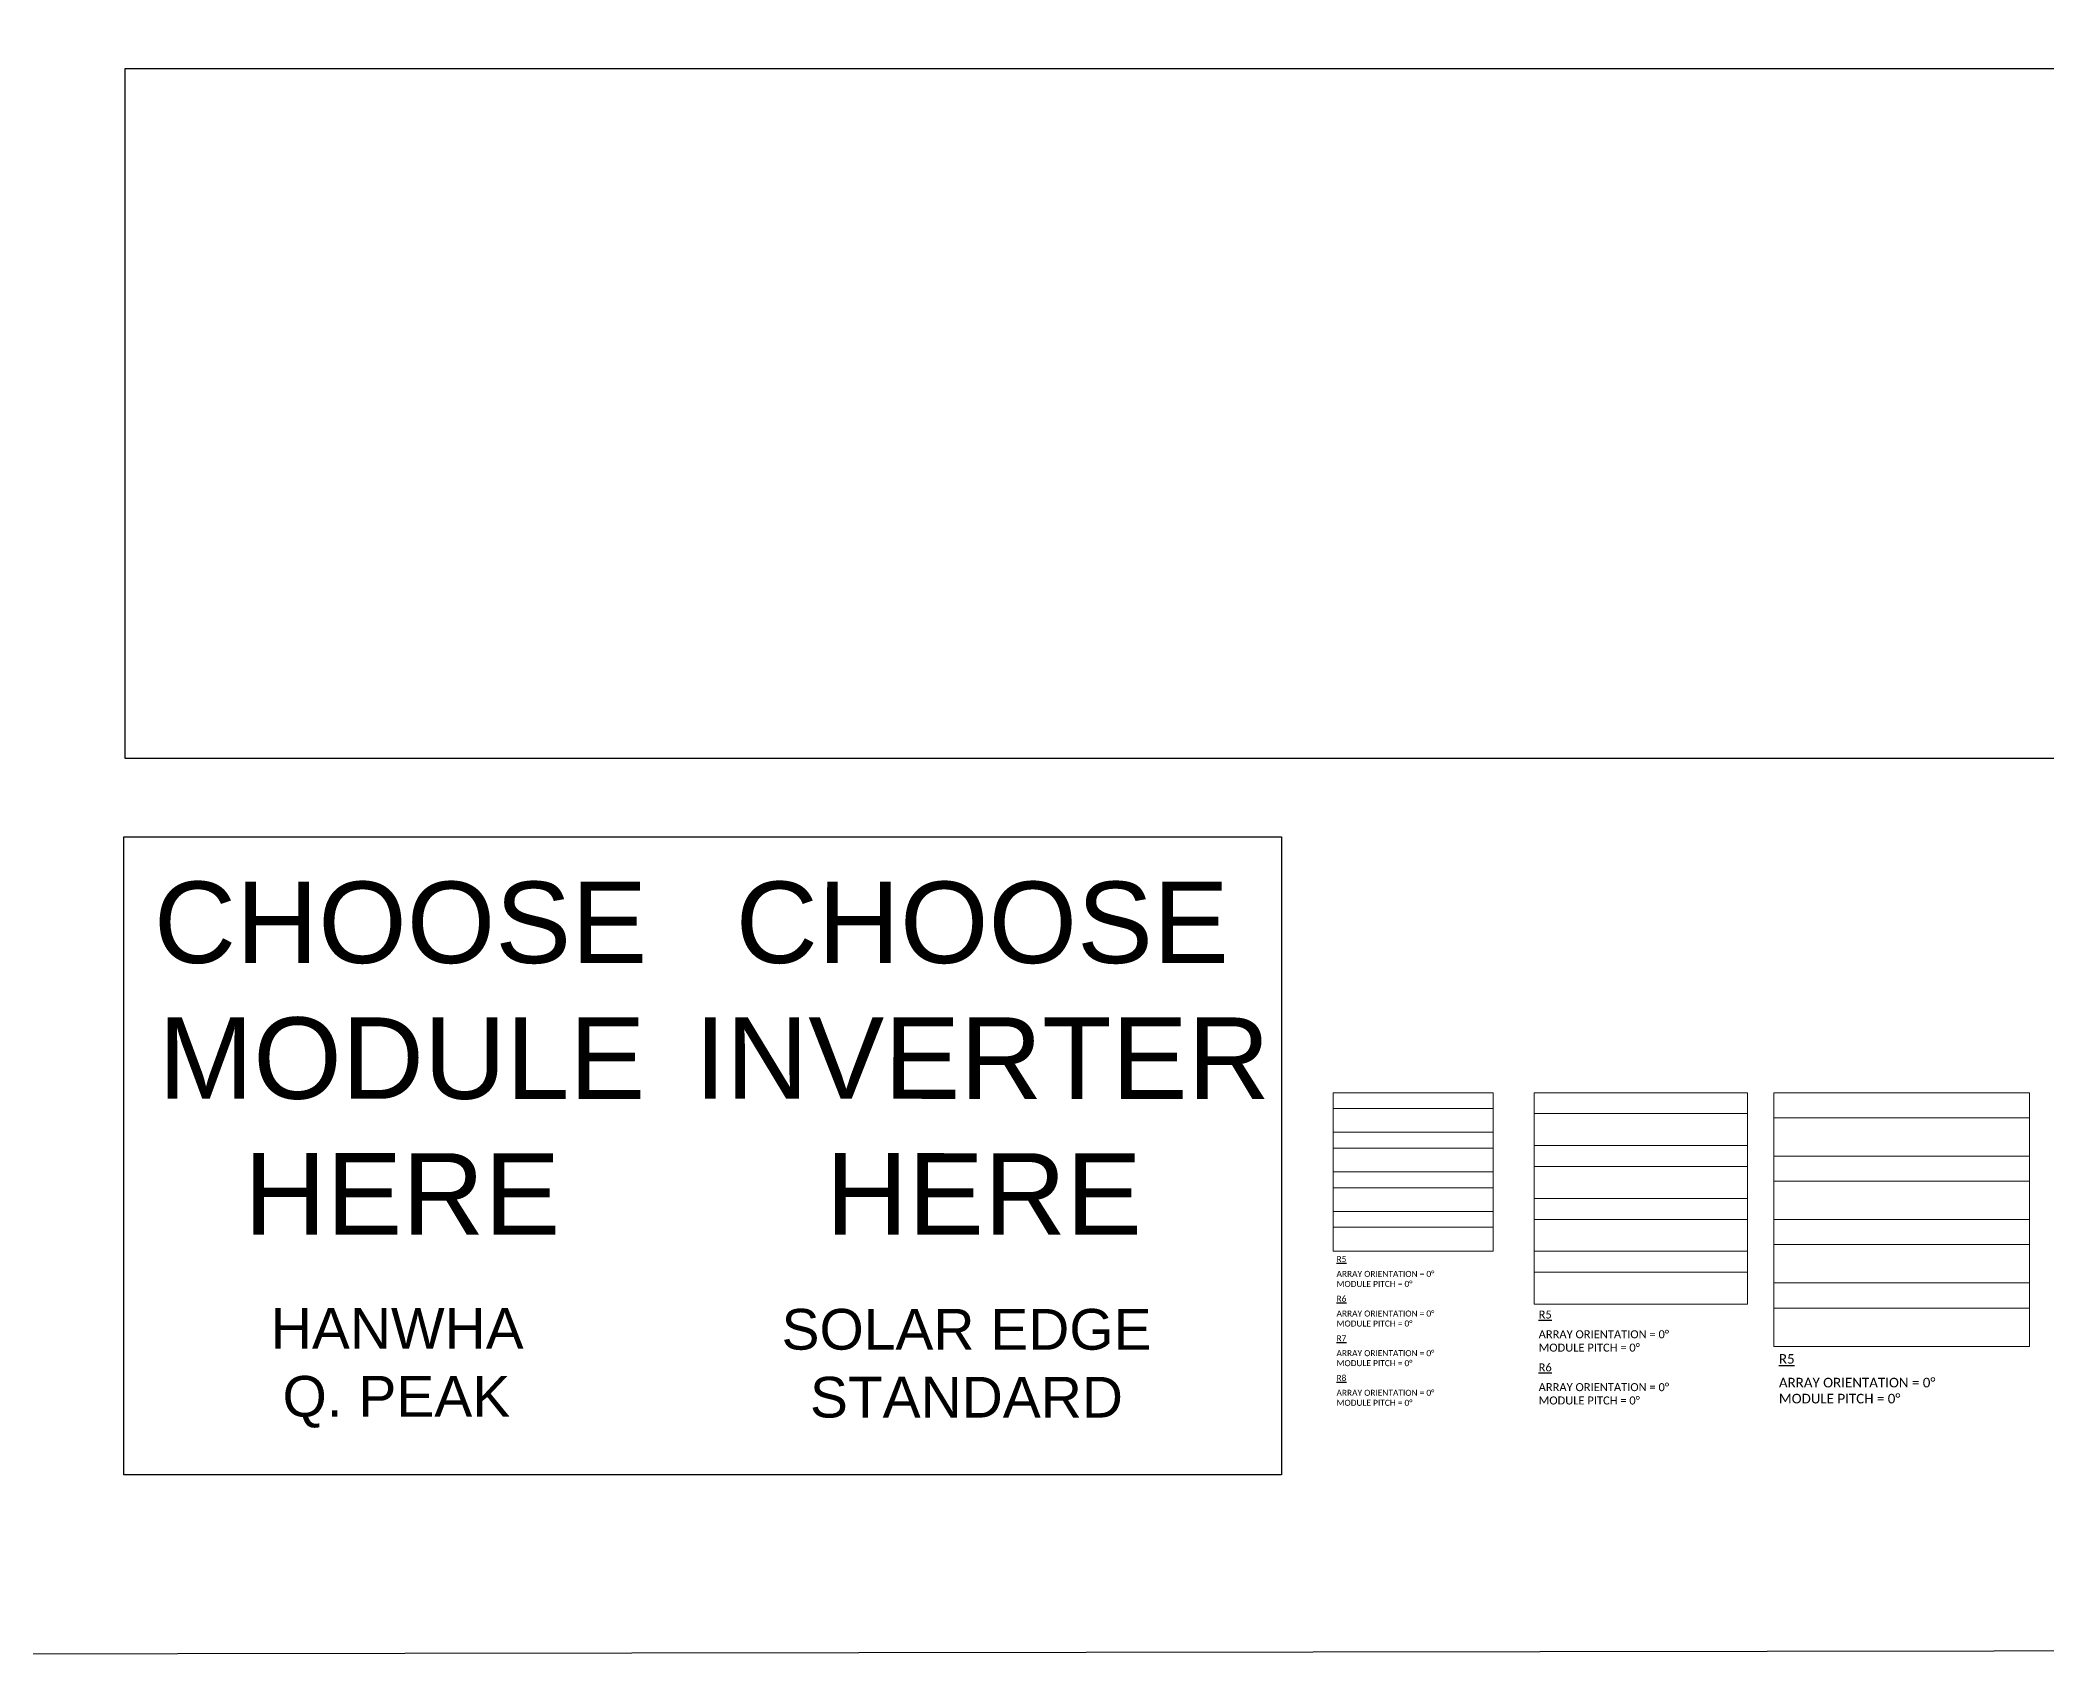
# Model space of a CAD drawing. Header units: feet. Extents: x -13431 to 20448, y 10370 to 29871.
# Drawn here: x 3925 to 4501, y 16778 to 17241 of the extents above; entities that cross this region are included whole.
import ezdxf

# ---------------------------------------------------------------- set-up
doc = ezdxf.new("R2010")
doc.units = ezdxf.units.FT
doc.header["$MEASUREMENT"] = 0
doc.layers.add('LOCKED (NO PRINT)', color=7, linetype='Continuous', plot=False)
doc.styles.get("Standard").update_dxf_attribs({"font": 'calibri.ttf'})
doc.styles.add('TITLE BBLOCK TEXT', font='ARIALUNI.TTF')

# ---------------------------------------------------------------- blocks, each defined once
blk = doc.blocks.new('*T90')
at = {"layer": 'Defpoints', "color": 8, "linetype": 'ByBlock', "lineweight": 0, "transparency": 16777216}
for p, q in [((0, 0), (73.47, 0)), ((0, 0), (0, -72.85)), ((73.47, 0), (73.47, -72.85)), ((0, -7.22), (73.47, -7.22)), ((0, -18.21), (73.47, -18.21)), ((0, -25.43), (73.47, -25.43)), ((0, -36.42), (73.47, -36.42)), ((0, -43.64), (73.47, -43.64)), ((0, -54.64), (73.47, -54.64)), ((0, -61.86), (73.47, -61.86)), ((0, -72.85), (73.47, -72.85))]:
    blk.add_line(p, q, dxfattribs=at)
at = {"color": 0, "transparency": 16777216, "char_height": 2.7572, "width": 70.4912, "attachment_point": 4}
for s, insert in [('{\\fCalibri|b0|i0|c0;\\L', (1.49, -3.61)), ('{\\fCalibri|b0|i0|c0;', (1.49, -12.72)), ('{\\fCalibri|b0|i0|c0;\\L', (1.49, -21.82)), ('{\\fCalibri|b0|i0|c0;', (1.49, -30.93)), ('{\\fCalibri|b0|i0|c0;\\L', (1.49, -40.03)), ('{\\fCalibri|b0|i0|c0;', (1.49, -49.14)), ('{\\fCalibri|b0|i0|c0;\\L', (1.49, -58.25)), ('{\\fCalibri|b0|i0|c0;', (1.49, -67.35))]:
    blk.add_mtext(s, dxfattribs=dict(at, insert=insert))
blk = doc.blocks.new('*T91')
at = {"layer": 'Defpoints', "color": 8, "linetype": 'ByBlock', "lineweight": 0, "transparency": 16777216}
for p, q in [((0, 0), (61.22, 0)), ((0, 0), (0, -60.71)), ((61.22, 0), (61.22, -60.71)), ((0, -6.02), (61.22, -6.02)), ((0, -15.18), (61.22, -15.18)), ((0, -21.19), (61.22, -21.19)), ((0, -30.35), (61.22, -30.35)), ((0, -36.37), (61.22, -36.37)), ((0, -45.53), (61.22, -45.53)), ((0, -51.55), (61.22, -51.55)), ((0, -60.71), (61.22, -60.71))]:
    blk.add_line(p, q, dxfattribs=at)
at = {"color": 0, "transparency": 16777216, "char_height": 2.2977, "width": 58.7426, "attachment_point": 4}
for s, insert in [('{\\fCalibri|b0|i0|c0;\\L', (1.24, -3.01)), ('{\\fCalibri|b0|i0|c0;', (1.24, -10.6)), ('{\\fCalibri|b0|i0|c0;\\L', (1.24, -18.19)), ('{\\fCalibri|b0|i0|c0;', (1.24, -25.77)), ('{\\fCalibri|b0|i0|c0;\\L', (1.24, -33.36)), ('{\\fCalibri|b0|i0|c0;', (1.24, -40.95)), ('{\\fCalibri|b0|i0|c0;\\L', (1.24, -48.54)), ('{\\fCalibri|b0|i0|c0;', (1.24, -56.13))]:
    blk.add_mtext(s, dxfattribs=dict(at, insert=insert))
blk = doc.blocks.new('*T92')
at = {"layer": 'Defpoints', "color": 8, "linetype": 'ByBlock', "lineweight": 0, "transparency": 16777216}
for p, q in [((0, 0), (45.92, 0)), ((0, 0), (0, -45.53)), ((45.92, 0), (45.92, -45.53)), ((0, -4.51), (45.92, -4.51)), ((0, -11.38), (45.92, -11.38)), ((0, -15.9), (45.92, -15.9)), ((0, -22.77), (45.92, -22.77)), ((0, -27.28), (45.92, -27.28)), ((0, -34.15), (45.92, -34.15)), ((0, -38.66), (45.92, -38.66)), ((0, -45.53), (45.92, -45.53))]:
    blk.add_line(p, q, dxfattribs=at)
at = {"color": 0, "transparency": 16777216, "char_height": 1.7232, "width": 44.057, "attachment_point": 4}
for s, insert in [('{\\fCalibri|b0|i0|c0;\\L', (0.93, -2.26)), ('{\\fCalibri|b0|i0|c0;', (0.93, -7.95)), ('{\\fCalibri|b0|i0|c0;\\L', (0.93, -13.64)), ('{\\fCalibri|b0|i0|c0;', (0.93, -19.33)), ('{\\fCalibri|b0|i0|c0;\\L', (0.93, -25.02)), ('{\\fCalibri|b0|i0|c0;', (0.93, -30.71)), ('{\\fCalibri|b0|i0|c0;\\L', (0.93, -36.4)), ('{\\fCalibri|b0|i0|c0;', (0.93, -42.1))]:
    blk.add_mtext(s, dxfattribs=dict(at, insert=insert))
blk = doc.blocks.new('*U154')
at = {"layer": 'LOCKED (NO PRINT)', "color": 1}
blk.add_lwpolyline([(0, 183.24), (332.35, 183.24), (332.35, 0), (0, 0)], close=True, dxfattribs=at)
at = {"color": 2, "attachment_point": 1, "rotation": 359.98856, "style": 'TITLE BBLOCK TEXT'}
for s, insert, char_height in [('\\pi0.94656;CHOOSE\\P\\pi2.2707;MODULE\\P\\pi26.84;HERE', (7.66, 170.4), 23.3887), ('\\pi34.394;HANWHA\\P\\pi37.765;Q. PEAK', (7.78, 47.94), 11.6944)]:
    blk.add_mtext_dynamic_manual_height_columns(s, width=140.1035, gutter_width=1, heights=[0], dxfattribs=dict(at, insert=insert, char_height=char_height))
blk = doc.blocks.new('*U153')
at = {"layer": 'LOCKED (NO PRINT)', "color": 1}
blk.add_lwpolyline([(0, 183.24), (332.35, 183.24), (332.35, 0), (0, 0)], close=True, dxfattribs=at)
at = {"color": 2, "attachment_point": 1, "rotation": 359.98856, "style": 'TITLE BBLOCK TEXT'}
for s, width, insert, char_height in [('\\pi13.431;CHOOSE\\P\\pi1.6166;INVERTER\\P\\pi39.324;HERE', 165.0717, (162.19, 170.4), 23.3887), ('\\pi17.742;SOLAR EDGE\\P\\pi25.899;STANDARD', 140.1035, (171.06, 47.69), 11.6944)]:
    blk.add_mtext_dynamic_manual_height_columns(s, width=width, gutter_width=1, heights=[0], dxfattribs=dict(at, insert=insert, char_height=char_height))

msp = doc.modelspace()

# ---------------------------------------------------------------- linework, layer by layer
at = {"layer": 'LOCKED (NO PRINT)', "color": 1, "linetype": 'Continuous'}
msp.add_lwpolyline([(5659.57613, 17589.31662), (3899.62739, 17586.76584), (3899.62739, 16777.6311), (5659.57613, 16780.18188)], close=True, dxfattribs=at).dxf.unprotected_set("ltscale", 0)
at = {"layer": 'LOCKED (NO PRINT)', "color": 1}
for points in [[(3949.77011, 17232.89399), (4873.15139, 17232.89399), (4873.15139, 17034.74584), (3949.77011, 17034.74584)], [(3949.44869, 17012.23588), (4281.79995, 17012.23588), (4281.79995, 16828.99928), (3949.44869, 16828.99928)], [(3949.44869, 17012.23588), (4281.79995, 17012.23588), (4281.79995, 16828.99928), (3949.44869, 16828.99928)]]:
    msp.add_lwpolyline(points, close=True, dxfattribs=at)

# ---------------------------------------------------------------- block references
at = {"color": 3}
for name in ['*U153', '*U154']:
    msp.add_blockref(name, (3949.44869, 16828.99928), dxfattribs=at)
for name, p in [('*T92', (4296.63824, 16938.77613)), ('*T91', (4354.35228, 16938.77613)), ('*T90', (4423.08351, 16938.77613))]:
    msp.add_blockref(name, p)

# ---------------------------------------------------------------- texts
at = {"color": 7, "attachment_point": 4}
for s, insert, char_height, width in [('{\\fCalibri|b0|i0|c0|p34;\\LR5}', (4297.56879, 16890.98971), 1.7232438, 44.0569704), ('{\\fCalibri|b0|i0|c0|p34;ARRAY ORIENTATION = 0°^JMODULE PITCH = 0°}', (4297.56879, 16885.29844), 1.7232438, 44.0569704), ('{\\fCalibri|b0|i0|c0|p34;\\LR6}', (4297.56879, 16879.60718), 1.7232438, 44.0569704), ('{\\fCalibri|b0|i0|c0|p34;ARRAY ORIENTATION = 0°^JMODULE PITCH = 0°}', (4297.56879, 16873.91591), 1.7232438, 44.0569704), ('{\\fCalibri|b0|i0|c0|p34;\\LR5}', (4355.59301, 16875.0609), 2.2976584, 58.7426272), ('{\\fCalibri|b0|i0|c0|p34;\\LR7}', (4297.56879, 16868.22465), 1.7232438, 44.0569704), ('{\\fCalibri|b0|i0|c0|p34;ARRAY ORIENTATION = 0°^JMODULE PITCH = 0°}', (4355.59301, 16867.47255), 2.2976584, 58.7426272), ('{\\fCalibri|b0|i0|c0|p34;ARRAY ORIENTATION = 0°^JMODULE PITCH = 0°}', (4297.56879, 16862.53338), 1.7232438, 44.0569704), ('{\\fCalibri|b0|i0|c0|p34;\\LR5}', (4424.57239, 16862.31785), 2.7571901, 70.4911527), ('{\\fCalibri|b0|i0|c0|p34;\\LR8}', (4297.56879, 16856.84212), 1.7232438, 44.0569704), ('{\\fCalibri|b0|i0|c0|p34;\\LR6}', (4355.59301, 16859.88419), 2.2976584, 58.7426272), ('{\\fCalibri|b0|i0|c0|p34;ARRAY ORIENTATION = 0°^JMODULE PITCH = 0°}', (4424.57239, 16853.21183), 2.7571901, 70.4911527), ('{\\fCalibri|b0|i0|c0|p34;ARRAY ORIENTATION = 0°^JMODULE PITCH = 0°}', (4297.56879, 16851.15085), 1.7232438, 44.0569704), ('{\\fCalibri|b0|i0|c0|p34;ARRAY ORIENTATION = 0°^JMODULE PITCH = 0°}', (4355.59301, 16852.29584), 2.2976584, 58.7426272)]:
    msp.add_mtext(s, dxfattribs=dict(at, insert=insert, char_height=char_height, width=width))

doc.saveas('drawing.dxf')
